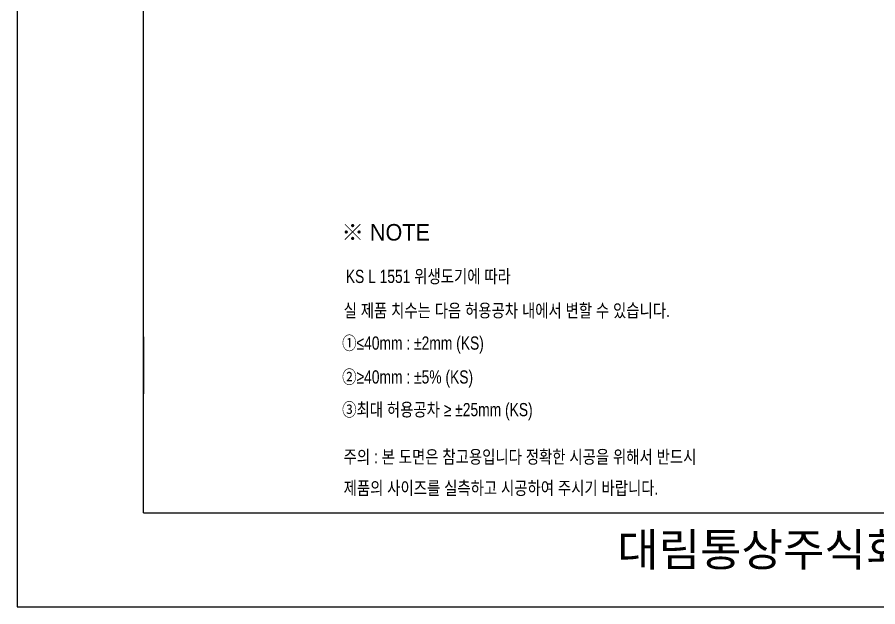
# Model space of a CAD drawing. Extents: x 69200 to 71625, y 58354 to 61785.
# Drawn here: x 69200 to 70503, y 58354 to 59247 of the extents above; entities that cross this region are included whole.
import ezdxf
from ezdxf.lldxf.tags import DXFTag

# ---------------------------------------------------------------- set-up
doc = ezdxf.new("R2010")
doc.units = 0
doc.header["$MEASUREMENT"] = 0
doc.linetypes.add('HIDDEN', pattern=[9.525, 6.35, -3.175])
doc.layers.get('0').update_dxf_attribs({"linetype": 'CONTINUOUS'})
for name, color, linetype in [('2', 2, 'HIDDEN'), ('Dim', 4, 'CONTINUOUS'), ('LINE', 7, 'CONTINUOUS'), ('YA', 7, 'CONTINUOUS')]:
    doc.layers.add(name, color=color, linetype=linetype)
doc.styles.add('MtXpl_', font='')
doc.styles.add('굴림', font='', dxfattribs={"height": 3.2})
doc.styles.add('스타일1', font='txt.shx', dxfattribs={"bigfont": 'ghs.shx'})
doc.styles.get('MtXpl_').set_extended_font_data('Gulim')
doc.styles.get('굴림').set_extended_font_data('Gulim')
tags = doc.linetypes.add('Amconstr', pattern=[9999, 9999, 0]).pattern_tags.tags
tags[6:7] = [DXFTag(74, 4), DXFTag(75, 0), DXFTag(340, '0'), DXFTag(46, 1.0), DXFTag(50, 0.0), DXFTag(44, 0.0), DXFTag(45, 0.0)]
tags[4:5] = [DXFTag(74, 4), DXFTag(75, 0), DXFTag(340, '0'), DXFTag(46, 1.0), DXFTag(50, 0.0), DXFTag(44, 0.0), DXFTag(45, 0.0)]

msp = doc.modelspace()

# ---------------------------------------------------------------- linework, layer by layer
at = {"layer": 'LINE', "linetype": 'Amconstr'}
msp.add_line((70478.7, 58496.7), (70550.7, 58496.7), dxfattribs=at)
at = {"layer": 'YA', "color": 7}
for p, q in [((69391.2, 58496.7), (69391.2, 60594.5)), ((69391.2, 58763.2), (69391.2, 58676.7)), ((69391.2, 58496.7), (70478.7, 58496.7)), ((69463.2, 58496.7), (70478.7, 58496.7))]:
    msp.add_line(p, q, dxfattribs=at)
at = {"layer": 'YA', "color": 0}
msp.add_lwpolyline([(69199.8, 58354.2), (71625.3, 58354.2), (71625.3, 61784.6), (69199.8, 61784.6)], close=True, dxfattribs=at)

# ---------------------------------------------------------------- texts
at = {"color": 3, "style": '굴림', "width": 0.8}
for s, p in [('KS L 1551 위생도기에 따라', (69697.4, 58844.7)), ('실 제품 치수는 다음 허용공차 내에서 변할 수 있습니다.', (69694.1, 58793)), ('①≤40mm : ±2mm (KS)', (69691.8, 58743.7)), ('②≥40mm : ±5%%% (KS)', (69691.8, 58692.4)), ('③최대 허용공차 ≥ ±25mm (KS)', (69691.8, 58642.9))]:
    msp.add_text(s, height=20, dxfattribs=at).set_placement(p)
at = {"color": 1, "style": '굴림', "width": 0.8}
for s, p in [('주의 : 본 도면은 참고용입니다 정확한 시공을 위해서 반드시', (69694.1, 58571.4)), ('제품의 사이즈를 실측하고 시공하여 주시기 바랍니다.', (69694.1, 58524))]:
    msp.add_text(s, height=20, dxfattribs=at).set_placement(p)
at = {"layer": '2', "style": 'MtXpl_'}
msp.add_text('※ NOTE', height=25, dxfattribs=at).set_placement((69690.7, 58909))
at = {"layer": 'Dim', "color": 0, "insert": (69981.1, 58465.9), "char_height": 50, "width": 1090, "attachment_point": 1, "style": '스타일1'}
msp.add_mtext('{\\fGulim|b0|i0|c129|p50;       대림통상주식회사\\P}', dxfattribs=at)

doc.saveas('drawing.dxf')
